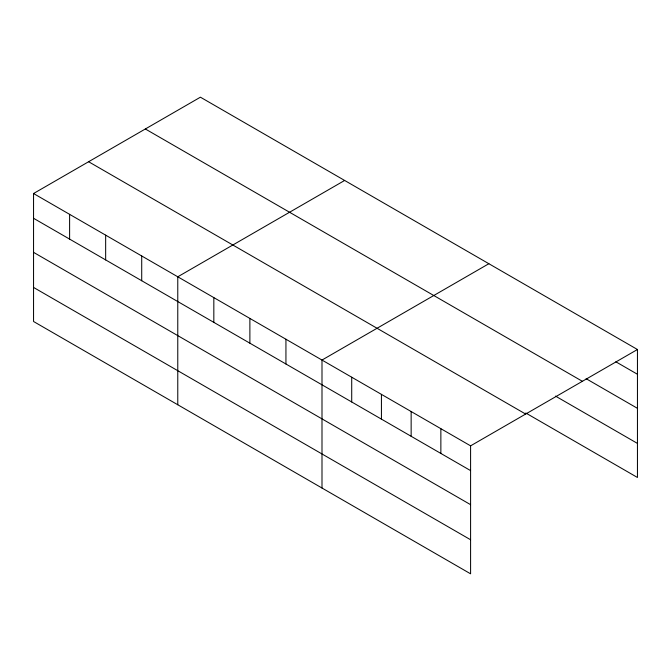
<?xml version="1.0" encoding="UTF-8"?>
<svg xmlns="http://www.w3.org/2000/svg" width="671" height="671" viewBox="0 0 671 671"><rect width="100%" height="100%" fill="white"/><g stroke="black" fill="none" stroke-linecap="round" stroke-linejoin="round"><path stroke-width="1.01" d="M33.55 193.525L470.589 445.846L470.589 573.814L33.55 321.493L33.55 193.525L200.411 97.186L637.45 349.507L637.45 477.475L525.779 413M344.634 180.457L177.773 276.796L177.773 404.756M488.857 263.72L321.996 360.059L321.996 488.018M470.589 445.846L637.45 349.507M615.835 361.786L637.45 374.267M586.118 378.687L637.45 408.329M145.347 128.983L582.386 381.304M555.496 396.1L637.45 443.414M88.614 161.736L525.653 414.057M33.55 218.285L470.589 470.606M33.55 252.346L470.589 504.667M33.55 287.431L470.589 539.752M440.864 428.694L440.864 453.445M411.147 411.533L411.147 436.293M381.43 394.372L381.43 419.132M351.713 377.219L351.713 401.971M285.938 339.241L285.938 364.001M249.88 318.423L249.88 343.183M213.831 297.605L213.831 322.365M141.715 255.978L141.715 280.738M105.657 235.16L105.657 259.92M69.608 214.343L69.608 239.102"/></g></svg>
